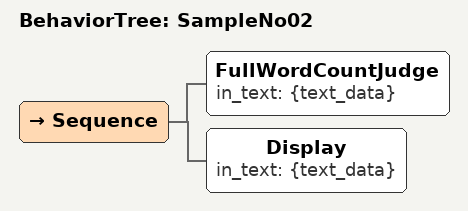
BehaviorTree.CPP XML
<?xml version="1.0" encoding="UTF-8"?>
<root BTCPP_format="4">
  <BehaviorTree ID="SampleNo02">
    <Sequence>
      <FullWordCountJudge in_text="{text_data}"/>
      <Display in_text="{text_data}"/>
    </Sequence>
  </BehaviorTree>

</root>
